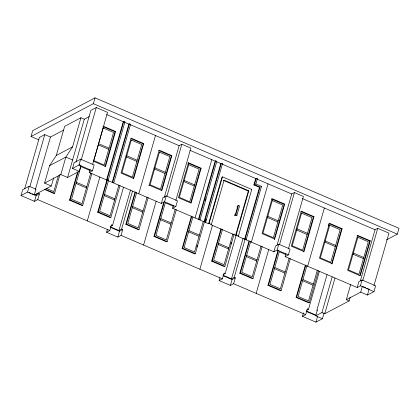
<?xml version="1.0" encoding="UTF-8"?>
<svg xmlns="http://www.w3.org/2000/svg" width="420" height="420" viewBox="0 0 420 420"><rect width="100%" height="100%" fill="white"/><g stroke="black" fill="none" stroke-linecap="round" stroke-linejoin="round"><path stroke-width="0.63" d="M38.861 139.844L31.038 136.49L32.708 130.662L95.036 97.85L399 228.322L397.331 234.15L386.363 239.92M21 195.541L22.669 189.719L29.174 186.296L35.931 189.194L34.256 195.022L27.505 192.119L21 195.541L34.508 201.343L37.763 199.631L39.433 193.804L38.304 193.321L35.595 194.749L34.414 194.24M24.696 188.669L39.375 137.477L44.793 134.626L50.426 137.041L63.494 130.163M27.505 192.119L29.174 186.296M29.936 186.438L44.793 134.626M50.426 137.041L35.385 189.478L35.931 189.194M34.508 201.343L36.178 195.515L39.433 193.804M53.66 177.917L51.329 186.034L44.578 183.136L49.591 165.653L56.306 155.453L64.659 126.32L80.923 117.758L84.299 119.207L89.287 116.582M58.312 175.87L53.802 191.599L46.279 188.375M44.263 189.336L54.049 193.536L54.59 193.247L59.96 174.521M44.578 183.136L60.837 174.573L65.851 157.096L72.566 146.89L80.923 117.758M60.837 174.573L67.594 177.476L84.299 119.207M79.228 164.787L80.913 165.512L79.243 171.339L72.492 168.441L74.162 162.614L80.666 159.191L94.174 164.987L92.505 170.814L89.25 172.526L106.559 179.954L107.1 179.671L123.811 121.406L124.934 121.889L108.229 180.154L107.688 180.442L112.187 182.375L112.733 182.086L129.439 123.821L130.562 124.304L113.857 182.569L113.316 182.858L161.301 203.453L164.556 201.742L166.226 195.914L177.482 200.75L175.812 206.572L172.562 208.283L198.455 219.398L198.996 219.114L215.702 160.85L216.83 161.333L200.12 219.597L199.579 219.881L204.083 221.818L204.624 221.529L221.329 163.265L222.458 163.748L205.748 222.012L205.207 222.301L208.583 223.75L209.129 223.461L222.495 176.852L251.764 189.415L238.397 236.03L237.857 236.313L273.882 251.774L277.132 250.063L278.801 244.235L290.062 249.071L288.393 254.898L285.138 256.609L357.189 287.532L360.444 285.82L362.114 279.998L375.622 285.794L373.952 291.622L367.447 295.045L360.691 292.147L346.327 299.707L349.146 300.914L350.222 297.155M76.01 162.188L90.867 110.376L96.285 107.52L107.541 112.35L92.683 164.167M31.038 136.49L93.366 103.677L95.036 97.85M72.492 168.441L78.992 165.018L80.666 159.191M91.864 173.492L82.735 205.333L82.194 205.616L69.531 200.177L77.585 172.09M81.249 159.957L96.285 107.52M69.531 200.177L70.072 199.894L78.125 171.801M89.25 172.526L90.085 169.612M90.757 172.94L81.947 203.684L71.531 199.211L80.887 166.583L90.142 170.557M87.297 220.894L99.871 177.035M104.995 166.719L115.022 131.759L115.563 131.47L103.472 126.284M115.563 131.47L105.541 166.43L93.45 161.243M106.559 179.954L123.265 121.69L123.811 121.406M120.01 185.572L110.88 217.413L110.339 217.697L97.676 212.258L106.985 179.797M97.676 212.258L98.217 211.974L107.525 179.513M108.491 180.553L99.677 211.291L110.087 215.765L118.902 185.021M112.187 182.375L128.898 124.11L129.439 123.821M110.497 226.9L118.907 230.507L121.616 229.078L122.74 229.561L121.07 235.389L117.82 237.101L106.559 232.271L107.394 229.357M106.559 232.271L109.814 230.559L111.484 224.732L112.607 225.215L123.527 187.136M143.708 143.551L143.167 143.84L133.14 178.799L133.686 178.511L143.708 143.551L131.045 138.117L121.018 173.077L133.686 178.511M118.907 230.507L130.541 189.929M117.82 237.101L119.49 231.273L122.74 229.561M121.616 229.078L132.536 191M148.155 197.652L139.025 229.493L138.484 229.777L125.816 224.343L135.125 191.877M125.816 224.343L126.362 224.054L135.492 192.218M136.637 192.633L127.822 223.372L138.233 227.845L147.047 197.101M138.784 193.788L155.495 135.524M149.163 185.157L159.191 150.197L171.853 155.631L161.831 190.591L149.163 185.157L148.622 185.441M143.588 245.054L156.161 201.201M161.464 190.255L171.313 155.92L171.853 155.631M161.301 203.453L162.971 197.626L166.226 195.914M164.278 197.484L179.135 145.672L181.844 144.244L190.853 148.113L175.812 200.55M176.3 209.732L167.171 241.573L166.63 241.857L153.962 236.423L163.81 202.088M153.962 236.423L154.508 236.135L164.53 201.175M166.987 196.061L181.844 144.244M172.562 208.283L173.397 205.375M175.192 209.181L166.378 239.925L155.967 235.452L165.322 202.823L173.423 206.304M188.459 162.761L178.432 197.72L191.1 203.154L201.122 168.2L188.459 162.761L187.918 163.044L200.582 168.483L201.122 168.2M190.738 202.818L200.582 168.483M204.446 221.818L195.316 253.654L194.775 253.937L182.107 248.504L191.415 216.038M182.107 248.504L182.653 248.215L191.777 216.379M192.927 216.793L184.112 247.532L194.523 252.005L203.338 221.261M195.074 217.948L211.785 159.684M198.455 219.398L215.161 161.133L215.702 160.85M205.149 200.461L205.684 198.581M196.744 247.07L197.279 245.196M204.083 221.818L220.789 163.553L221.329 163.265M205.207 222.301L206.105 219.166M208.583 223.75L221.949 177.135L222.495 176.852M211.381 224.432L224.075 180.149L248.845 190.78L236.145 235.064L235.604 235.347L210.835 224.716L211.381 224.432L209.129 223.461M199.878 269.215L212.452 225.362M234.176 233.877L224.868 266.338L224.327 266.621L211.659 261.188L220.967 228.727M211.659 261.188L212.2 260.899L221.329 229.063M222.479 229.478L213.665 260.222L224.075 264.689L232.89 233.951M234.707 215.329L235.042 214.163L235.583 213.88L237.589 206.887L237.043 207.17L237.379 206.01L238.466 205.438L239.589 205.921L236.917 215.245L235.83 215.812L234.707 215.329L235.788 214.762L238.466 205.438M223.078 275.221L231.483 278.828L234.192 277.405L235.321 277.888L233.651 283.71L230.396 285.421L219.14 280.592L219.975 277.678M230.769 244.151L231.304 242.277M219.14 280.592L222.39 278.88L224.059 273.053L225.188 273.536L236.287 234.833M235.604 235.347L248.304 191.063L248.845 190.78M253.853 184.942L254.394 184.653L260.022 187.073L259.481 187.357L253.853 184.942L255.691 178.532L256.232 178.248L257.355 178.731L255.853 183.971L255.313 184.259M254.394 184.653L256.232 178.248M231.483 278.828L243.117 238.25M230.396 285.421L232.066 279.599L235.321 277.888M259.481 187.357L244.608 239.211L245.154 238.928L260.022 187.073M234.192 277.405L245.112 239.321M245.737 239.694L246.278 239.411L261.482 186.391L255.853 183.971M262.143 246.582L253.013 278.418L252.472 278.702L239.804 273.268L249.113 240.807M239.804 273.268L240.345 272.984L249.475 241.143M250.619 241.558L241.804 272.302L252.221 276.769L261.035 246.031M251.365 242.109L268.07 183.845M256.163 293.375L268.742 249.522M284.713 204.078L284.172 204.362L274.15 239.321L274.691 239.038L284.713 204.078L272.05 198.639L262.022 233.599L274.691 239.038M273.882 251.774L275.552 245.952L278.801 244.235M277.037 245.185L291.716 193.993L294.425 192.57L303.429 196.434L288.393 248.871M279.568 244.382L294.425 192.57M290.288 258.662L281.159 290.498L280.613 290.782L267.95 285.348L277.972 250.388L278.518 250.105M267.95 285.348L268.49 285.065L278.339 250.73M285.138 256.609L285.973 253.696M301.319 211.202L291.296 246.162L303.959 251.601L313.987 216.641L301.319 211.202L300.778 211.491L313.441 216.925L313.987 216.641M289.181 258.111L280.366 288.85L269.95 284.382L279.305 251.753L285.673 254.483M313.441 216.925L303.419 251.885L303.959 251.601M318.433 270.743L309.304 302.579L308.758 302.862L296.095 297.428L305.403 264.968M296.095 297.428L296.635 297.145L305.765 265.303M306.91 265.718L298.095 296.462L308.511 300.93L317.326 270.191M307.655 266.275L324.361 208.01M328.204 226.065L328.744 224.196M324.13 312.9L322.46 318.728L315.956 322.151L302.447 316.349L303.45 312.853M329.464 223.283L319.442 258.242L332.105 263.681L342.127 228.722L329.464 223.283L328.923 223.571L341.586 229.005L342.127 228.722M302.447 316.349L305.702 314.638L307.372 308.81L308.495 309.293L319.415 271.215M327.038 274.701L316.838 310.286L317.378 309.997L315.709 315.824L322.46 318.728M341.586 229.005L331.564 263.965L332.105 263.681M315.956 322.151L317.63 316.323M315.709 315.824L321.941 312.543L332.178 276.832M321.941 312.543L324.755 313.75L334.992 278.04M357.609 235.368L347.587 270.322L360.25 275.762L370.272 240.802L357.609 235.368L357.068 235.652L369.731 241.085L370.272 240.802M346.327 299.707L350.642 284.671M359.887 275.42L369.731 241.085M357.189 287.532L358.858 281.71L362.114 279.998M360.344 280.943L375.023 229.751L377.732 228.328L388.988 233.158L373.952 285.595M362.696 280.765L377.732 228.328M360.691 292.147L362.366 286.319M367.447 295.045L369.117 289.217M56.306 155.453L72.566 146.89M124.934 121.889L124.394 122.173L128.898 124.11M49.591 165.653L65.851 157.096L72.602 159.994M130.562 124.304L130.022 124.593L179.135 145.672M34.256 195.022L51.329 186.034M67.594 177.476L79.243 171.339M216.83 161.333L216.284 161.616L220.789 163.553M222.458 163.748L221.912 164.036L255.691 178.532M110.439 226.354L112.607 225.215M224.075 180.149L223.535 180.432L248.304 191.063M257.355 178.731L256.814 179.015L291.716 193.993M251.223 189.698L251.764 189.415M260.941 186.674L261.482 186.391M223.02 274.68L225.188 273.536M306.868 310.149L308.495 309.293M324.755 313.75L349.146 300.914M93.366 103.677L397.331 234.15M106.617 114.545L123.265 121.69M189.913 150.297L215.161 161.133M302.494 198.623L375.023 229.751M102.931 126.567L115.022 131.759M131.077 138.647L143.167 143.84M158.645 150.481L171.313 155.92M271.509 198.928L284.172 204.362M98.637 143.703L109.053 148.171M126.782 155.783L137.193 160.251M154.928 167.864L165.338 172.331M184.196 180.427L194.612 184.895M267.787 216.305L278.203 220.778M297.056 228.869L307.471 233.341M325.201 240.949L335.617 245.422M353.346 253.029L363.762 257.502M98.301 144.869L108.717 149.336M126.446 156.949L136.862 161.416M154.591 169.029L165.008 173.497M183.866 181.592L194.276 186.06M267.451 217.471L277.867 221.939M296.725 230.034L307.135 234.507M324.87 242.114L335.281 246.587M353.015 254.195L363.426 258.668M235.788 214.762L236.917 215.245M362.927 286.561L365.741 287.768M366.865 288.251L368.555 288.976M78.992 165.018L92.505 170.814M164.556 201.742L175.812 206.572M277.132 250.063L288.393 254.898M360.444 285.82L373.952 291.622M107.1 179.671L108.229 180.154M112.733 182.086L113.857 182.569M198.996 219.114L200.12 219.597M204.624 221.529L205.748 222.012M236.145 235.064L238.397 236.03M245.154 238.928L246.278 239.411M76.377 182.317L86.788 186.784M104.522 194.397L114.933 198.865M132.667 206.477L143.078 210.945M160.813 218.558L171.224 223.025M188.953 230.638L199.369 235.106M218.505 243.322L228.921 247.79M246.65 255.402L257.066 259.875M274.796 267.482L285.212 271.955M302.941 279.562L313.357 284.036M76.041 183.482L86.457 187.95M104.186 195.562L114.602 200.03M132.332 207.643L142.748 212.111M160.477 219.723L170.888 224.191M188.622 231.803L199.033 236.271M218.174 244.487L228.585 248.955M246.32 256.567L256.73 261.041M274.465 268.648L284.875 273.121M302.61 280.728L313.021 285.201M45.381 189.294L54.59 193.247M70.072 199.894L82.735 205.333M98.217 211.974L110.88 217.413M126.362 224.054L139.025 229.493M154.508 236.135L167.171 241.573M182.653 248.215L195.316 253.654M212.2 260.899L224.868 266.338M240.345 272.984L253.013 278.418M268.49 285.065L281.159 290.498M296.635 297.145L309.304 302.579M306.38 310.973L315.861 315.047M29.132 192.491L30.896 193.247M32.067 193.751L36.178 195.515M110.602 227.462L119.49 231.273M223.178 275.782L232.066 279.599M306.469 311.53L316.454 315.819M37.763 199.631L109.814 230.559M121.07 235.389L222.39 278.88M233.651 283.71L305.702 314.638M103.147 127.969L93.791 160.597L104.207 165.071L113.563 132.442L103.147 127.969M131.292 140.049L121.936 172.678L132.352 177.151L141.708 144.522L131.292 140.049M159.437 152.129L150.082 184.758L160.493 189.231L169.853 156.602L159.437 152.129M188.706 164.692L179.351 197.321L189.767 201.794L199.122 169.166L188.706 164.692M272.296 200.576L262.941 233.205L273.357 237.673L282.713 205.044L272.296 200.576M301.57 213.14L292.215 245.768L302.626 250.236L311.981 217.607L301.57 213.14M329.716 225.22L320.355 257.849L330.771 262.316L340.127 229.688L329.716 225.22M357.856 237.3L348.5 269.929L358.916 274.397L368.272 241.768L357.856 237.3"/></g></svg>
